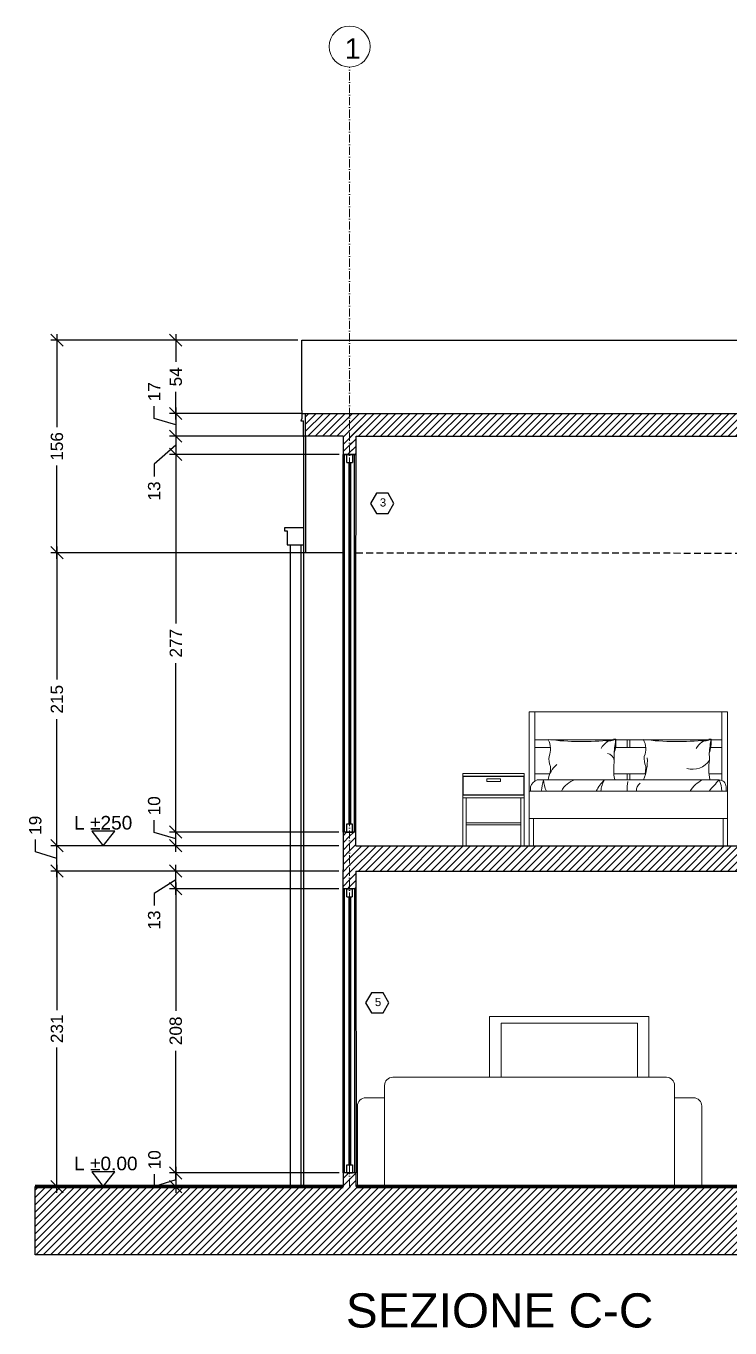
# Model space of a CAD drawing. Header units: millimetres. Extents: x 2830 to 9066, y 9741 to 14619.
# Drawn here: x 7494 to 8009, y 11668 to 12621 of the extents above; entities that cross this region are included whole.
import ezdxf

# ---------------------------------------------------------------- set-up
doc = ezdxf.new("R2010")
doc.units = ezdxf.units.MM
doc.header["$MEASUREMENT"] = 0
doc.linetypes.add('ACAD_ISO10W100', pattern=[18, 12, -3, 0, -3])
doc.linetypes.add('HIDDEN', pattern=[0.375, 0.25, -0.125])
doc.layers.get('DEFPOINTS').update_dxf_attribs({"color": 210})
doc.layers.add('ARREDI', color=8, linetype='Continuous', lineweight=18)
doc.layers.add('CAMPITURE', color=7, linetype='Continuous', lineweight=25)
for name, color, linetype in [('INFISSI', 4, 'Continuous'), ('NUMERAZIONE', 30, 'Continuous'), ('quote nuove', 2, 'Continuous'), ('STRUTTURA', 1, 'Continuous')]:
    doc.layers.add(name, color=color, linetype=linetype)
doc.layers.get('0').off()
doc.styles.add('ARIAL', font='Arial.ttf')
doc.styles.get("Standard").update_dxf_attribs({"font": 'Arial.ttf'})
doc.dimstyles.new('TICK_36', dxfattribs={"dimtxt": 3.6, "dimasz": 3.6, "dimexe": 1.8, "dimexo": 1.2, "dimgap": 1.8, "dimtad": 0, "dimdec": 0, "dimzin": 0, "dimdsep": 46, "dimtxsty": 'ARIAL', "dimblk": 'OBLIQUE', "dimcen": 1.8, "dimdle": 1.8, "dimclrd": 256, "dimclrt": 256, "dimadec": 0, "dimazin": 0, "dimtfac": 1, "dimtdec": 0, "dimtmove": 1, "dimatfit": 3, "dimldrblk": 'OPEN90', "dimfxl": 1, "dimtfill": 1, "dimtolj": 1, "dimtzin": 0, "dimarcsym": 0})
pattern_1 = [(45, (3825.081, 10179.761), (-2.6516504, 2.6516504), [])]

# ---------------------------------------------------------------- blocks, each defined once
blk = doc.blocks.new('_Oblique')
at = {"color": 0, "linetype": 'ByBlock', "lineweight": -2}
blk.add_line((-0.5, -0.5), (0.5, 0.5), dxfattribs=at)
blk = doc.blocks.new('*D146')
at = {"layer": 'DEFPOINTS', "color": 0, "transparency": 16777216}
for p in [(7726.04, 11781.35), (7603.53, 11771.35), (7726.04, 11771.35)]:
    blk.add_point(p, dxfattribs=at)
at = {"layer": 'quote nuove', "lineweight": -2, "transparency": 16777216}
for p, q in [((7603.53, 11785.85), (7603.53, 11766.85)), ((7587.92, 11771.46), (7587.92, 11780.46)), ((7603.53, 11776.35), (7587.92, 11771.46))]:
    blk.add_line(p, q, dxfattribs=at)
at = {"layer": 'quote nuove', "color": 0, "lineweight": -2, "transparency": 16777216}
for p, q in [((7723.04, 11781.35), (7599.03, 11781.35)), ((7723.04, 11771.35), (7599.03, 11771.35))]:
    blk.add_line(p, q, dxfattribs=at)
at = {"layer": 'quote nuove', "lineweight": -2, "transparency": 16777216, "xscale": 9, "yscale": 9, "zscale": 9, "rotation": 270}
blk.add_blockref('_Oblique', (7603.53, 11771.35), dxfattribs=at)
at = {"layer": 'quote nuove', "transparency": 16777216, "insert": (7587.92, 11790.98), "char_height": 9, "attachment_point": 5, "rotation": 90, "style": 'ARIAL', "bg_fill": 3, "box_fill_scale": 1.25, "bg_fill_color": 256, "bg_fill_true_color": 13158600, "bg_fill_transparency": 0}
blk.add_mtext('\\A1;10', dxfattribs=at)
at = {"layer": 'quote nuove', "lineweight": -2, "transparency": 16777216, "xscale": 9, "yscale": 9, "zscale": 9, "rotation": 90}
blk.add_blockref('_Oblique', (7603.53, 11781.35), dxfattribs=at)
blk = doc.blocks.new('_Open90')
at = {"color": 0, "linetype": 'ByBlock', "lineweight": -2}
for p, q in [((0, 0), (-1, 0)), ((-0.5, 0.5), (0, 0)), ((0, 0), (-0.5, -0.5))]:
    blk.add_line(p, q, dxfattribs=at)
blk = doc.blocks.new('*D147')
at = {"layer": 'DEFPOINTS', "color": 0, "transparency": 16777216}
for p in [(7603.53, 11989.35), (7725.94, 11989.35), (7726.04, 11781.35)]:
    blk.add_point(p, dxfattribs=at)
at = {"layer": 'quote nuove', "lineweight": -2, "transparency": 16777216}
for p, q in [((7603.53, 11993.85), (7603.53, 11899.92)), ((7603.53, 11776.85), (7603.53, 11870.79))]:
    blk.add_line(p, q, dxfattribs=at)
at = {"layer": 'quote nuove', "color": 0, "lineweight": -2, "transparency": 16777216}
for p, q in [((7722.94, 11989.35), (7599.03, 11989.35)), ((7723.04, 11781.35), (7599.03, 11781.35))]:
    blk.add_line(p, q, dxfattribs=at)
at = {"layer": 'quote nuove', "lineweight": -2, "transparency": 16777216, "xscale": 9, "yscale": 9, "zscale": 9}
for p, rotation in [((7603.53, 11989.35), 90), ((7603.53, 11781.35), 270)]:
    blk.add_blockref('_Oblique', p, dxfattribs=dict(at, rotation=rotation))
at = {"layer": 'quote nuove', "transparency": 16777216, "insert": (7603.53, 11885.35), "char_height": 9, "attachment_point": 5, "rotation": 90, "style": 'ARIAL', "bg_fill": 3, "box_fill_scale": 1.25, "bg_fill_color": 256, "bg_fill_true_color": 13158600, "bg_fill_transparency": 0}
blk.add_mtext('\\A1;208', dxfattribs=at)
blk = doc.blocks.new('*D148')
at = {"layer": 'DEFPOINTS', "color": 0, "transparency": 16777216}
for p in [(7603.53, 12002.35), (7725.94, 12002.35), (7725.95, 11989.35)]:
    blk.add_point(p, dxfattribs=at)
at = {"layer": 'quote nuove', "color": 0, "lineweight": -2, "transparency": 16777216}
for p, q in [((7722.94, 12002.35), (7599.03, 12002.35)), ((7722.95, 11989.35), (7599.03, 11989.35))]:
    blk.add_line(p, q, dxfattribs=at)
at = {"layer": 'quote nuove', "lineweight": -2, "transparency": 16777216}
for p, q in [((7603.53, 11984.85), (7603.53, 12006.85)), ((7603.53, 11995.85), (7587.72, 11986)), ((7587.72, 11986), (7587.72, 11977))]:
    blk.add_line(p, q, dxfattribs=at)
at = {"layer": 'quote nuove', "lineweight": -2, "transparency": 16777216, "xscale": 9, "yscale": 9, "zscale": 9}
for p, rotation in [((7603.53, 12002.35), 90), ((7603.53, 11989.35), 270)]:
    blk.add_blockref('_Oblique', p, dxfattribs=dict(at, rotation=rotation))
at = {"layer": 'quote nuove', "transparency": 16777216, "insert": (7587.72, 11966.48), "char_height": 9, "attachment_point": 5, "rotation": 90, "style": 'ARIAL', "bg_fill": 3, "box_fill_scale": 1.25, "bg_fill_color": 256, "bg_fill_true_color": 13158600, "bg_fill_transparency": 0}
blk.add_mtext('\\A1;13', dxfattribs=at)
blk = doc.blocks.new('*D149')
at = {"layer": 'DEFPOINTS', "color": 0, "transparency": 16777216}
for p in [(7603.53, 12030.85), (7725.94, 12030.85), (7725.94, 12020.85)]:
    blk.add_point(p, dxfattribs=at)
at = {"layer": 'quote nuove', "lineweight": -2, "transparency": 16777216}
for p, q in [((7587.72, 12030.6), (7587.72, 12039.6)), ((7603.53, 12025.85), (7587.72, 12030.6)), ((7603.53, 12016.35), (7603.53, 12035.35))]:
    blk.add_line(p, q, dxfattribs=at)
at = {"layer": 'quote nuove', "color": 0, "lineweight": -2, "transparency": 16777216}
for p, q in [((7722.94, 12030.85), (7599.03, 12030.85)), ((7722.94, 12020.85), (7599.03, 12020.85))]:
    blk.add_line(p, q, dxfattribs=at)
at = {"layer": 'quote nuove', "lineweight": -2, "transparency": 16777216, "xscale": 9, "yscale": 9, "zscale": 9}
for p, rotation in [((7603.53, 12030.85), 90), ((7603.53, 12020.85), 270)]:
    blk.add_blockref('_Oblique', p, dxfattribs=dict(at, rotation=rotation))
at = {"layer": 'quote nuove', "transparency": 16777216, "insert": (7587.72, 12050.11), "char_height": 9, "attachment_point": 5, "rotation": 90, "style": 'ARIAL', "bg_fill": 3, "box_fill_scale": 1.25, "bg_fill_color": 256, "bg_fill_true_color": 13158600, "bg_fill_transparency": 0}
blk.add_mtext('\\A1;10', dxfattribs=at)
blk = doc.blocks.new('*D150')
at = {"layer": 'DEFPOINTS', "color": 0, "transparency": 16777216}
for p in [(7516.53, 12002.35), (7725.94, 12002.35), (7726.04, 11771.35)]:
    blk.add_point(p, dxfattribs=at)
at = {"layer": 'quote nuove', "color": 0, "lineweight": -2, "transparency": 16777216}
for p, q in [((7722.94, 12002.35), (7512.03, 12002.35)), ((7723.04, 11771.35), (7512.03, 11771.35))]:
    blk.add_line(p, q, dxfattribs=at)
at = {"layer": 'quote nuove', "lineweight": -2, "transparency": 16777216}
for p, q in [((7516.53, 12006.85), (7516.53, 11900.56)), ((7516.53, 11766.85), (7516.53, 11873.14))]:
    blk.add_line(p, q, dxfattribs=at)
at = {"layer": 'quote nuove', "lineweight": -2, "transparency": 16777216, "xscale": 9, "yscale": 9, "zscale": 9}
for p, rotation in [((7516.53, 12002.35), 90), ((7516.53, 11771.35), 270)]:
    blk.add_blockref('_Oblique', p, dxfattribs=dict(at, rotation=rotation))
at = {"layer": 'quote nuove', "transparency": 16777216, "insert": (7516.53, 11886.85), "char_height": 9, "attachment_point": 5, "rotation": 90, "style": 'ARIAL', "bg_fill": 3, "box_fill_scale": 1.25, "bg_fill_color": 256, "bg_fill_true_color": 13158600, "bg_fill_transparency": 0}
blk.add_mtext('\\A1;231', dxfattribs=at)
blk = doc.blocks.new('*D151')
at = {"layer": 'DEFPOINTS', "color": 0, "transparency": 16777216}
for p in [(7516.53, 12020.85), (7725.94, 12020.85), (7725.94, 12002.35)]:
    blk.add_point(p, dxfattribs=at)
at = {"layer": 'quote nuove', "lineweight": -2, "transparency": 16777216}
for p, q in [((7500.72, 12016.35), (7500.72, 12025.35)), ((7516.53, 11997.85), (7516.53, 12025.35)), ((7516.53, 12011.6), (7500.72, 12016.35))]:
    blk.add_line(p, q, dxfattribs=at)
at = {"layer": 'quote nuove', "color": 0, "lineweight": -2, "transparency": 16777216}
for p, q in [((7722.94, 12020.85), (7512.03, 12020.85)), ((7722.94, 12002.35), (7512.03, 12002.35))]:
    blk.add_line(p, q, dxfattribs=at)
at = {"layer": 'quote nuove', "lineweight": -2, "transparency": 16777216, "xscale": 9, "yscale": 9, "zscale": 9, "rotation": 270}
blk.add_blockref('_Oblique', (7516.53, 12002.35), dxfattribs=at)
at = {"layer": 'quote nuove', "transparency": 16777216, "insert": (7500.72, 12035.86), "char_height": 9, "attachment_point": 5, "rotation": 90, "style": 'ARIAL', "bg_fill": 3, "box_fill_scale": 1.25, "bg_fill_color": 256, "bg_fill_true_color": 13158600, "bg_fill_transparency": 0}
blk.add_mtext('\\A1;19', dxfattribs=at)
at = {"layer": 'quote nuove', "lineweight": -2, "transparency": 16777216, "xscale": 9, "yscale": 9, "zscale": 9, "rotation": 90}
blk.add_blockref('_Oblique', (7516.53, 12020.85), dxfattribs=at)
blk = doc.blocks.new('*D152')
at = {"layer": 'DEFPOINTS', "color": 0, "transparency": 16777216}
for p in [(7726.03, 12307.42), (7603.53, 12030.85), (7725.94, 12030.85)]:
    blk.add_point(p, dxfattribs=at)
at = {"layer": 'quote nuove', "color": 0, "lineweight": -2, "transparency": 16777216}
for p, q in [((7723.03, 12307.42), (7599.03, 12307.42)), ((7722.94, 12030.85), (7599.03, 12030.85))]:
    blk.add_line(p, q, dxfattribs=at)
at = {"layer": 'quote nuove', "lineweight": -2, "transparency": 16777216}
for p, q in [((7603.53, 12311.92), (7603.53, 12183.71)), ((7603.53, 12026.35), (7603.53, 12154.57))]:
    blk.add_line(p, q, dxfattribs=at)
at = {"layer": 'quote nuove', "lineweight": -2, "transparency": 16777216, "xscale": 9, "yscale": 9, "zscale": 9}
for p, rotation in [((7603.53, 12307.42), 90), ((7603.53, 12030.85), 270)]:
    blk.add_blockref('_Oblique', p, dxfattribs=dict(at, rotation=rotation))
at = {"layer": 'quote nuove', "transparency": 16777216, "insert": (7603.53, 12169.14), "char_height": 9, "attachment_point": 5, "rotation": 90, "style": 'ARIAL', "bg_fill": 3, "box_fill_scale": 1.25, "bg_fill_color": 256, "bg_fill_true_color": 13158600, "bg_fill_transparency": 0}
blk.add_mtext('\\A1;277', dxfattribs=at)
blk = doc.blocks.new('*D153')
at = {"layer": 'DEFPOINTS', "color": 0, "transparency": 16777216}
for p in [(7726.03, 12320.76), (7603.53, 12307.42), (7726.03, 12307.42)]:
    blk.add_point(p, dxfattribs=at)
at = {"layer": 'quote nuove', "color": 0, "lineweight": -2, "transparency": 16777216}
for p, q in [((7723.03, 12320.76), (7599.03, 12320.76)), ((7723.03, 12307.42), (7599.03, 12307.42))]:
    blk.add_line(p, q, dxfattribs=at)
at = {"layer": 'quote nuove', "lineweight": -2, "transparency": 16777216}
for p, q in [((7603.53, 12325.26), (7603.53, 12302.92)), ((7603.53, 12314.09), (7587.72, 12300.17)), ((7587.72, 12300.17), (7587.72, 12291.17))]:
    blk.add_line(p, q, dxfattribs=at)
at = {"layer": 'quote nuove', "lineweight": -2, "transparency": 16777216, "xscale": 9, "yscale": 9, "zscale": 9}
for p, rotation in [((7603.53, 12320.76), 90), ((7603.53, 12307.42), 270)]:
    blk.add_blockref('_Oblique', p, dxfattribs=dict(at, rotation=rotation))
at = {"layer": 'quote nuove', "transparency": 16777216, "insert": (7587.72, 12280.65), "char_height": 9, "attachment_point": 5, "rotation": 90, "style": 'ARIAL', "bg_fill": 3, "box_fill_scale": 1.25, "bg_fill_color": 256, "bg_fill_true_color": 13158600, "bg_fill_transparency": 0}
blk.add_mtext('\\A1;13', dxfattribs=at)
blk = doc.blocks.new('*D154')
at = {"layer": 'DEFPOINTS', "color": 0, "transparency": 16777216}
for p in [(7516.53, 12235.4), (7725.89, 12235.4), (7725.94, 12020.85)]:
    blk.add_point(p, dxfattribs=at)
at = {"layer": 'quote nuove', "lineweight": -2, "transparency": 16777216}
for p, q in [((7516.53, 12239.9), (7516.53, 12142.69)), ((7516.53, 12016.35), (7516.53, 12113.56))]:
    blk.add_line(p, q, dxfattribs=at)
at = {"layer": 'quote nuove', "color": 0, "lineweight": -2, "transparency": 16777216}
for p, q in [((7722.89, 12235.4), (7512.03, 12235.4)), ((7722.94, 12020.85), (7512.03, 12020.85))]:
    blk.add_line(p, q, dxfattribs=at)
at = {"layer": 'quote nuove', "lineweight": -2, "transparency": 16777216, "xscale": 9, "yscale": 9, "zscale": 9}
for p, rotation in [((7516.53, 12235.4), 90), ((7516.53, 12020.85), 270)]:
    blk.add_blockref('_Oblique', p, dxfattribs=dict(at, rotation=rotation))
at = {"layer": 'quote nuove', "transparency": 16777216, "insert": (7516.53, 12128.12), "char_height": 9, "attachment_point": 5, "rotation": 90, "style": 'ARIAL', "bg_fill": 3, "box_fill_scale": 1.25, "bg_fill_color": 256, "bg_fill_true_color": 13158600, "bg_fill_transparency": 0}
blk.add_mtext('\\A1;215', dxfattribs=at)
blk = doc.blocks.new('*D155')
at = {"layer": 'DEFPOINTS', "color": 0, "transparency": 16777216}
for p in [(7695.79, 12391.05), (7516.53, 12235.4), (7695.79, 12235.4)]:
    blk.add_point(p, dxfattribs=at)
at = {"layer": 'quote nuove', "lineweight": -2, "transparency": 16777216}
for p, q in [((7516.53, 12395.55), (7516.53, 12327.24)), ((7516.53, 12230.9), (7516.53, 12299.21))]:
    blk.add_line(p, q, dxfattribs=at)
at = {"layer": 'quote nuove', "color": 0, "lineweight": -2, "transparency": 16777216}
for p, q in [((7692.79, 12391.05), (7512.03, 12391.05)), ((7692.79, 12235.4), (7512.03, 12235.4))]:
    blk.add_line(p, q, dxfattribs=at)
at = {"layer": 'quote nuove', "lineweight": -2, "transparency": 16777216, "xscale": 9, "yscale": 9, "zscale": 9}
for p, rotation in [((7516.53, 12391.05), 90), ((7516.53, 12235.4), 270)]:
    blk.add_blockref('_Oblique', p, dxfattribs=dict(at, rotation=rotation))
at = {"layer": 'quote nuove', "transparency": 16777216, "insert": (7516.53, 12313.22), "char_height": 9, "attachment_point": 5, "rotation": 90, "style": 'ARIAL', "bg_fill": 3, "box_fill_scale": 1.25, "bg_fill_color": 256, "bg_fill_true_color": 13158600, "bg_fill_transparency": 0}
blk.add_mtext('\\A1;156', dxfattribs=at)
blk = doc.blocks.new('*D156')
at = {"layer": 'DEFPOINTS', "color": 0, "transparency": 16777216}
for p in [(7698.54, 12337.36), (7603.53, 12320.76), (7698.54, 12320.76)]:
    blk.add_point(p, dxfattribs=at)
at = {"layer": 'quote nuove', "lineweight": -2, "transparency": 16777216}
for p, q in [((7587.78, 12333.79), (7587.78, 12342.79)), ((7603.53, 12341.86), (7603.53, 12316.26)), ((7603.53, 12329.06), (7587.78, 12333.79))]:
    blk.add_line(p, q, dxfattribs=at)
at = {"layer": 'quote nuove', "color": 0, "lineweight": -2, "transparency": 16777216}
for p, q in [((7695.54, 12337.36), (7599.03, 12337.36)), ((7695.54, 12320.76), (7599.03, 12320.76))]:
    blk.add_line(p, q, dxfattribs=at)
at = {"layer": 'quote nuove', "lineweight": -2, "transparency": 16777216, "xscale": 9, "yscale": 9, "zscale": 9, "rotation": 270}
blk.add_blockref('_Oblique', (7603.53, 12320.76), dxfattribs=at)
at = {"layer": 'quote nuove', "transparency": 16777216, "insert": (7587.78, 12353.3), "char_height": 9, "attachment_point": 5, "rotation": 90, "style": 'ARIAL', "bg_fill": 3, "box_fill_scale": 1.25, "bg_fill_color": 256, "bg_fill_true_color": 13158600, "bg_fill_transparency": 0}
blk.add_mtext('\\A1;17', dxfattribs=at)
at = {"layer": 'quote nuove', "lineweight": -2, "transparency": 16777216, "xscale": 9, "yscale": 9, "zscale": 9, "rotation": 90}
blk.add_blockref('_Oblique', (7603.53, 12337.36), dxfattribs=at)
blk = doc.blocks.new('*D157')
at = {"layer": 'DEFPOINTS', "color": 0, "transparency": 16777216}
for p in [(7695.79, 12391.05), (7603.53, 12337.36), (7695.79, 12337.36)]:
    blk.add_point(p, dxfattribs=at)
at = {"layer": 'quote nuove', "lineweight": -2, "transparency": 16777216}
for p, q in [((7603.53, 12395.55), (7603.53, 12375.09)), ((7603.53, 12332.86), (7603.53, 12353.32))]:
    blk.add_line(p, q, dxfattribs=at)
at = {"layer": 'quote nuove', "color": 0, "lineweight": -2, "transparency": 16777216}
for p, q in [((7692.79, 12391.05), (7599.03, 12391.05)), ((7692.79, 12337.36), (7599.03, 12337.36))]:
    blk.add_line(p, q, dxfattribs=at)
at = {"layer": 'quote nuove', "lineweight": -2, "transparency": 16777216, "xscale": 9, "yscale": 9, "zscale": 9}
for p, rotation in [((7603.53, 12391.05), 90), ((7603.53, 12337.36), 270)]:
    blk.add_blockref('_Oblique', p, dxfattribs=dict(at, rotation=rotation))
at = {"layer": 'quote nuove', "transparency": 16777216, "insert": (7603.53, 12364.2), "char_height": 9, "attachment_point": 5, "rotation": 90, "style": 'ARIAL', "bg_fill": 3, "box_fill_scale": 1.25, "bg_fill_color": 256, "bg_fill_true_color": 13158600, "bg_fill_transparency": 0}
blk.add_mtext('\\A1;54', dxfattribs=at)

msp = doc.modelspace()

# ---------------------------------------------------------------- hatches: boundary and pattern name
at = {"layer": 'CAMPITURE'}
h = msp.add_hatch(dxfattribs=at)
h.set_pattern_fill('ANSI31', color=0, scale=30)
h.set_pattern_definition(pattern_1)
h.paths.add_polyline_path([(8422.99, 12030.85), (8421, 12030.85), (8418.25, 12030.85), (8418.25, 12020.85), (8418.25, 12020.85), (8142.74, 12020.85), (8142.74, 12020.85), (8141.74, 12020.85), (8141.74, 12320.76), (8418.34, 12320.76), (8418.34, 12307.42), (8422.99, 12307.42), (8422.99, 12337.36), (7730.79, 12337.36), (7730.79, 12307.42), (7735.46, 12307.42), (7735.51, 12320.76), (8014.56, 12320.76), (8134.24, 12320.76), (8134.24, 12020.85), (8077.11, 12020.85), (7735.44, 12020.85), (7735.44, 12030.85), (7730.79, 12030.85), (7730.79, 11989.35), (7735.44, 11989.35), (7735.44, 12002.35), (8418.14, 12002.35), (8418.14, 11989.35), (8422.99, 11989.35)])
h = msp.add_hatch(dxfattribs=at)
h.set_pattern_fill('ANSI31', color=256, scale=30)
h.set_pattern_definition([(45, (2407.2034, 8409.8992), (-2.6516504, 2.6516504), [])])
h.paths.add_polyline_path([(8422.99, 11781.35), (8420.99, 11781.35), (8418.24, 11781.35), (8418.24, 11771.35), (8422.99, 11771.35)])
h.paths.add_polyline_path([(8427.74, 11781.35), (8422.99, 11781.35), (8422.99, 11771.35), (8427.74, 11771.35)])
h.paths.add_polyline_path([(7730.79, 11781.35), (7728.79, 11781.35), (7726.04, 11781.35), (7726.04, 11771.35), (7730.79, 11771.35)])
h.paths.add_polyline_path([(7735.54, 11781.35), (7730.79, 11781.35), (7730.79, 11771.35), (7735.54, 11771.35)])
h = msp.add_hatch(dxfattribs=at)
h.set_pattern_fill('ANSI31', color=256, scale=30)
h.set_pattern_definition([(45, (4633.1956, 9972.4317), (-2.6516504, 2.6516504), [])])
h.paths.add_polyline_path([(7500.61, 11771.35), (7500.61, 11721.35), (8549.19, 11721.35), (8549.19, 11771.35)])
at = {"layer": 'INFISSI'}
h = msp.add_hatch(color=256, dxfattribs=at)
h.dxf.hatch_style = 1
h.paths.add_polyline_path([(7731.44, 12301.42), (7730.79, 12301.42), (7730.79, 12036.85), (7731.44, 12036.85)])
h.paths.add_polyline_path([(7730.79, 12301.42), (7730.44, 12301.42), (7730.44, 12036.85), (7730.79, 12036.85)])
h = msp.add_hatch(color=4, dxfattribs=at)
h.dxf.hatch_style = 1
h.paths.add_polyline_path([(7731.35, 11983.35), (7730.35, 11983.35), (7730.35, 11787.35), (7731.35, 11787.35)])
at = {"layer": 'STRUTTURA'}
h = msp.add_hatch(dxfattribs=at)
h.set_pattern_fill('ANSI31', color=0, scale=30)
h.set_pattern_definition(pattern_1)
h.paths.add_polyline_path([(7730.79, 12030.85), (7725.94, 12030.85), (7725.94, 12019.35), (7725.94, 12003.35), (7725.94, 11989.35), (7730.79, 11989.35)])
h.paths.add_polyline_path([(8137.99, 12320.76), (8134.24, 12320.76), (8134.24, 12020.85), (8137.99, 12020.85)])
h.paths.add_polyline_path([(8141.74, 12320.76), (8137.99, 12320.76), (8137.99, 12020.85), (8141.74, 12020.85)])
h.paths.add_polyline_path([(8422.99, 12337.36), (8137.99, 12337.36), (8137.99, 12320.76), (8141.74, 12320.76), (8418.34, 12320.76), (8418.34, 12307.42), (8422.99, 12307.42)])
h.paths.add_polyline_path([(8137.99, 12337.36), (7730.79, 12337.36), (7730.79, 12307.42), (7735.46, 12307.42), (7735.51, 12320.76), (8014.56, 12320.76), (8134.24, 12320.76), (8137.99, 12320.76)])
h.paths.add_polyline_path([(7730.79, 12337.36), (7698.54, 12337.36), (7698.55, 12320.76), (7726.07, 12320.76), (7726.03, 12307.42), (7730.79, 12307.42)])

# ---------------------------------------------------------------- linework, layer by layer
at = {"layer": 'ARREDI'}
for p, q in [((7862.34, 12020.85), (7862.34, 12118.85)), ((7862.34, 12118.85), (8007.34, 12118.85)), ((7862.34, 12118.85), (7866.34, 12118.85)), ((7866.34, 12118.85), (7866.34, 12068.17)), ((8004.34, 12118.85), (8003.34, 12118.85)), ((8003.34, 12118.85), (8003.34, 12068.66)), ((8007.34, 12118.85), (8004.34, 12118.85)), ((8007.34, 12118.85), (8007.34, 12060.85)), ((7866.34, 12098.47), (7876.25, 12098.47)), ((7877.94, 12098.47), (7922.79, 12098.47)), ((7925.72, 12098.47), (7992.48, 12098.47)), ((7933.84, 12092.89), (7933.84, 12098.47)), ((7933.84, 12098.47), (7935.84, 12098.47)), ((7935.84, 12098.47), (7935.84, 12092.89)), ((7995.27, 12098.47), (8003.34, 12098.47)), ((8003.34, 12102.41), (8003.34, 12098.14)), ((7877.84, 12092.89), (7866.34, 12092.89)), ((7947.52, 12092.89), (7925.45, 12092.89)), ((8003.34, 12092.89), (7995.13, 12092.89)), ((7858.6, 12073.85), (7813.6, 12073.85)), ((7813.6, 12073.85), (7813.6, 12020.85)), ((7813.6, 12073.85), (7813.6, 12071.85)), ((7858.6, 12073.85), (7813.6, 12073.85)), ((7813.6, 12073.85), (7813.6, 12071.85)), ((7813.6, 12071.85), (7858.6, 12071.85)), ((7813.6, 12071.85), (7858.6, 12071.85)), ((7841.31, 12069.79), (7831.31, 12069.79)), ((7831.31, 12069.79), (7831.31, 12067.79)), ((7841.31, 12069.79), (7831.31, 12069.79)), ((7831.31, 12069.79), (7831.31, 12067.79)), ((7841.31, 12067.79), (7841.31, 12069.79)), ((7841.31, 12067.79), (7841.31, 12069.79)), ((7858.6, 12020.85), (7858.6, 12073.85)), ((7866.34, 12073.53), (7877.32, 12073.53)), ((7924.25, 12073.53), (7947.43, 12073.53)), ((7933.84, 12069.05), (7933.84, 12073.53)), ((7934.84, 12073.53), (7935.84, 12073.53)), ((7935.84, 12073.53), (7935.84, 12069.05)), ((7993.93, 12073.53), (8003.34, 12073.53)), ((7831.31, 12067.79), (7841.31, 12067.79)), ((7831.31, 12067.79), (7841.31, 12067.79)), ((7862.34, 12020.85), (7862.34, 12060.85)), ((7862.34, 12060.85), (8007.34, 12060.85)), ((7865.34, 12060.85), (8007.34, 12060.85)), ((7935.84, 12060.85), (7933.84, 12060.85)), ((8007.34, 12060.85), (8004.34, 12060.85)), ((8007.34, 12060.85), (8007.34, 12020.85)), ((7813.6, 12057.85), (7858.6, 12057.85)), ((7813.6, 12057.85), (7813.6, 12055.85)), ((7813.6, 12055.85), (7858.6, 12055.85)), ((7816.1, 12020.85), (7816.1, 12055.85)), ((7856.1, 12020.85), (7856.1, 12055.85)), ((7858.6, 12057.85), (7858.6, 12037.57)), ((7862.34, 12040.85), (8007.34, 12040.85)), ((7865.34, 12020.85), (7865.34, 12040.85)), ((8004.34, 12040.85), (8004.34, 12020.85)), ((7856.1, 12037.57), (7816.1, 12037.57)), ((7816.1, 12036.07), (7856.1, 12036.07)), ((7990.15, 12020.85), (7825.15, 12020.85)), ((7833.2, 11895.8), (7949.9, 11895.8)), ((7833.2, 11851.35), (7833.2, 11895.8)), ((7841.65, 11890.98), (7941.44, 11890.98)), ((7841.65, 11851.35), (7841.65, 11890.98)), ((7941.44, 11890.98), (7941.44, 11851.35)), ((7949.9, 11895.8), (7949.9, 11851.35)), ((7962.71, 11851.35), (7762.37, 11851.35)), ((7756.37, 11836.35), (7756.37, 11845.35)), ((7968.71, 11836.35), (7968.71, 11845.35))]:
    msp.add_line(p, q, dxfattribs=at)
for points in [[(7813.6, 12071.85), (7858.6, 12071.85), (7858.6, 12057.85), (7813.6, 12057.85)], [(7813.8, 12071.65), (7858.4, 12071.65), (7858.4, 12058.05), (7813.8, 12058.05)]]:
    msp.add_lwpolyline(points, close=True, dxfattribs=at)
for points in [[(7863.12, 12060.85), (7863.12, 12064.05, -0.226794), (7868.12, 12069.05), (7890.23, 12069.05)], [(7890.23, 12069.05), (8001.4, 12069.05, -0.414214), (8006.4, 12064.05), (8006.4, 12060.85)], [(7736.54, 11771.35), (7756.37, 11771.35), (7756.37, 11836.35), (7742.54, 11836.35, 0.414214), (7736.54, 11830.35), (7736.54, 11771.35)]]:
    msp.add_lwpolyline(points, format="xyb", dxfattribs=at)
msp.add_lwpolyline([(7968.71, 11771.35), (7988.54, 11771.35), (7988.54, 11830.35, 0.414214), (7982.54, 11836.35), (7968.71, 11836.35)], format="xyb", close=True, dxfattribs=at)
for centre, radius, start, end in [((7863.16, 12091.72), 14.73, 338.30173, 28.22636), ((7901.31, 12300.87), 203.75, 262.901, 275.80351), ((7926.8, 12085.31), 13.76, 94.68033, 150.37103), ((7920.53, 12106.91), 9.42, 256.30047, 303.14248), ((8060.3, 12077.25), 136.36, 170.81082, 175.19015), ((7900.06, 12096.92), 25.7, 341.30581, 4.69516), ((7932.84, 12091.72), 14.73, 338.30173, 28.22636), ((7970.99, 12300.87), 203.75, 262.901, 275.80351), ((7996.49, 12085.31), 13.76, 94.68033, 150.37103), ((7990.21, 12106.91), 9.42, 256.30047, 303.14248), ((8129.98, 12077.25), 136.36, 170.81082, 175.19015), ((7969.74, 12096.92), 25.7, 341.30581, 4.69516), ((7918.47, 12082.38), 6.2, 10.66892, 79.60576), ((8121.18, 12092.49), 196.82, 181.11235, 182.60946), ((8190.86, 12092.49), 196.82, 181.11235, 182.60946), ((7892.24, 12067.24), 16.19, 126.5711, 173.57038), ((7890.73, 12084.44), 14.01, 172.46324, 202.98303), ((7862.6, 12077.7), 15.28, 343.76996, 4.77672), ((7965.99, 12077.23), 41.91, 171.35663, 190.97237), ((7913.91, 12083.01), 34.84, 336.3888, 3.53781), ((7960.41, 12084.44), 14.01, 172.46324, 202.98303), ((7932.28, 12077.7), 15.28, 343.76996, 4.77672), ((7981.76, 12091.89), 15.02, 254.05802, 326.17463), ((8035.68, 12077.23), 41.91, 171.35663, 190.97237), ((8160.9, 12001.44), 295.96, 166.79417, 168.42006), ((7898.55, 12071.14), 25.87, 184.63094, 203.44116), ((7899.77, 12054.09), 15.47, 104.77301, 154.09665), ((7936.77, 12048.35), 28.35, 133.08136, 153.83059), ((7933.18, 12059.3), 18.54, 148.27073, 175.20853), ((7998.85, 12049.23), 22.11, 116.26455, 148.28466), ((8114.66, 11958.44), 158.32, 135.67862, 139.69381), ((7977.13, 12059.28), 26.16, 3.43181, 21.92733), ((7964.53, 12062.09), 30.65, 169.07138, 182.32168), ((7947.3, 12061.4), 6.5, 126.20051, 184.84584), ((7762.37, 11845.35), 6, 90, 180), ((7962.71, 11845.35), 6, 0, 90)]:
    msp.add_arc(centre, radius, start, end, dxfattribs=at)
at = {"layer": 'INFISSI'}
for p, q in [((7728.78, 12301.42), (7728.78, 12307.42)), ((7732.78, 12307.42), (7732.78, 12301.42)), ((7734.44, 12030.85), (7734.44, 12307.42)), ((7728.78, 12301.42), (7732.78, 12301.42)), ((7730.44, 12036.85), (7730.44, 12301.42)), ((7731.44, 12036.85), (7731.44, 12301.42)), ((7735.44, 12020.85), (7735.44, 12237.35)), ((7725.94, 12030.85), (7725.94, 12184)), ((7728.69, 12036.85), (7732.69, 12036.85)), ((7728.69, 12030.85), (7728.69, 12036.85)), ((7732.69, 12036.85), (7732.69, 12030.85)), ((7727.04, 11781.35), (7726.95, 11989.35)), ((7728.69, 11983.35), (7728.69, 11989.35)), ((7728.69, 11983.35), (7732.69, 11983.35)), ((7730.35, 11787.35), (7730.35, 11983.35)), ((7731.35, 11787.35), (7731.35, 11983.35)), ((7732.69, 11989.35), (7732.69, 11983.35)), ((7728.79, 11787.35), (7732.79, 11787.35)), ((7728.79, 11781.35), (7728.79, 11787.35)), ((7732.79, 11787.35), (7732.79, 11781.35))]:
    msp.add_line(p, q, dxfattribs=at)
for points in [[(7726.94, 12184), (7725.94, 12184), (7726.03, 12307.42)], [(7726.94, 12189), (7726.94, 12307.42)], [(7734.44, 12189), (7735.44, 12189), (7735.46, 12307.42)], [(7726.94, 12030.85), (7726.94, 12237.35)], [(7726.04, 11781.35), (7726.04, 11781.35), (7726.04, 11989.35)], [(7734.54, 11781.35), (7734.54, 11989.35)], [(7735.44, 11989.35), (7735.54, 11781.35)]]:
    msp.add_lwpolyline(points, dxfattribs=at)
for points in [[(7730.44, 12301.42), (7731.44, 12301.42), (7731.44, 12036.85), (7730.44, 12036.85)], [(7730.35, 11983.35), (7731.35, 11983.35), (7731.35, 11787.35), (7730.35, 11787.35)]]:
    msp.add_lwpolyline(points, close=True, dxfattribs=at)
at = {"layer": 'NUMERAZIONE'}
for points in [[(7763.2, 12271.57), (7758.92, 12278.98), (7750.37, 12278.98), (7746.1, 12271.57), (7750.37, 12264.17), (7758.92, 12264.17)], [(7541.96, 12031.59), (7550.4, 12020.85), (7558.85, 12031.59)], [(7759.56, 11905.82), (7755.29, 11913.22), (7746.74, 11913.22), (7742.46, 11905.82), (7746.74, 11898.41), (7755.29, 11898.41)], [(7541.96, 11782.09), (7550.4, 11771.35), (7558.85, 11782.09)]]:
    msp.add_lwpolyline(points, close=True, dxfattribs=at)
at = {"layer": 'quote nuove', "color": 253, "linetype": 'ACAD_ISO10W100', "lineweight": 0, "ltscale": 0.5, "transparency": 33554687}
msp.add_line((7730.79, 11771.35), (7730.79, 12591.05), dxfattribs=at)
at = {"layer": 'quote nuove', "color": 253, "lineweight": 0}
msp.add_circle((7730.79, 12606.05), 15, dxfattribs=at)
at = {"layer": 'STRUTTURA'}
for p, q in [((7695.79, 12339.54), (7695.79, 12333.76)), ((7698.55, 12320.76), (7698.54, 12337.36)), ((7695.79, 12333.76), (7695.04, 12332.04)), ((7695.04, 12332.04), (7697.04, 12332.04)), ((7697.04, 12320.26), (7697.04, 12332.04)), ((7726.03, 12320.76), (7697.04, 12320.76)), ((7735.46, 12320.76), (8014.56, 12320.76)), ((7735.46, 12307.42), (7726.03, 12307.42)), ((7728.78, 12307.42), (7732.78, 12307.42)), ((7697.04, 12235.68), (7697.04, 11771.35)), ((7725.98, 12235.4), (7697.04, 12235.39)), ((7735.44, 12030.85), (7725.94, 12030.85)), ((7725.94, 12030.85), (7725.94, 12019.35)), ((7728.69, 12030.85), (7732.69, 12030.85)), ((7735.44, 12020.85), (7735.44, 12030.85)), ((7725.94, 12019.35), (7725.94, 12003.35)), ((7725.94, 11989.35), (7725.94, 12002.35)), ((7735.44, 12002.35), (7735.44, 11989.35)), ((7735.44, 11989.35), (7725.94, 11989.35)), ((7728.69, 11989.35), (7732.69, 11989.35)), ((7730.29, 11787.35), (7730.79, 11787.35)), ((7730.54, 11787.35), (7731.54, 11787.35)), ((7730.79, 11787.35), (7731.29, 11787.35)), ((7735.54, 11781.35), (7726.04, 11781.35)), ((7726.04, 11781.35), (7726.04, 11771.35)), ((7728.79, 11781.35), (7732.79, 11781.35)), ((7735.54, 11771.35), (7735.54, 11781.35)), ((7726.04, 11771.35), (7726.04, 11771.35)), ((7735.54, 11771.35), (8418.24, 11771.35)), ((7736.54, 11771.35), (7988.54, 11771.35))]:
    msp.add_line(p, q, dxfattribs=at)
at = {"layer": 'STRUTTURA', "linetype": 'HIDDEN', "ltscale": 20}
msp.add_line((7735.44, 12235.39), (8134.24, 12235.09), dxfattribs=at)
at = {"layer": 'STRUTTURA', "lineweight": 100}
for p, q in [((7500.61, 11771.35), (7726.04, 11771.35)), ((7726.04, 11771.35), (7636, 11771.35)), ((7765.55, 11771.35), (7735.54, 11771.35)), ((7735.54, 11771.35), (8418.24, 11771.35))]:
    msp.add_line(p, q, dxfattribs=at)
at = {"layer": 'STRUTTURA'}
for points in [[(7695.79, 12339.54), (7695.79, 12391.05), (8457.99, 12391.05), (8457.99, 12339.54)], [(7695.79, 12337.36), (8457.99, 12337.36)], [(7697.04, 12320.26), (7697.04, 12235.68)], [(7698.54, 12320.76), (7698.54, 12235.39)], [(7726.07, 12320.78), (7726.03, 12307.42), (7735.46, 12307.42), (7735.51, 12320.78)], [(7697.04, 12253.53), (7683.04, 12253.53), (7683.04, 12251.53), (7685.04, 12251.53), (7685.04, 12241.15), (7697.04, 12241.15)], [(7687.54, 11771.35), (7687.54, 12241.15)], [(7695.04, 12241.15), (7695.04, 11771.35)], [(7735.44, 12020.85), (7735.44, 12030.85), (7725.94, 12030.85), (7725.94, 12019.35)], [(7735.44, 12020.85), (8134.24, 12020.85)], [(7735.44, 12002.35), (7735.44, 11989.35), (7725.94, 11989.35), (7725.94, 12003.35)], [(7735.44, 12002.35), (8418.14, 12002.35)], [(7735.54, 11771.35), (7740.04, 11771.35)], [(7735.54, 11771.35), (8418.24, 11771.35)], [(7736.54, 11771.35), (7739.54, 11771.35)], [(7787.53, 11771.35), (7784.53, 11771.35)]]:
    msp.add_lwpolyline(points, dxfattribs=at)

# ---------------------------------------------------------------- texts
at = {"layer": 'NUMERAZIONE'}
for s, p in [('L ±250', (7529.11, 12032.73)), ('L ±0.00', (7529.11, 11783.23))]:
    msp.add_text(s, height=9.989, dxfattribs=at).set_placement(p)
at = {"layer": 'NUMERAZIONE', "ltscale": 0.1, "char_height": 6, "attachment_point": 1}
for s, insert in [('3', (7752.87, 12275.22)), ('5', (7749.24, 11909.46))]:
    msp.add_mtext_dynamic_manual_height_columns(s, width=0.5819, gutter_width=12.5, heights=[0], dxfattribs=dict(at, insert=insert))
at = {"layer": 'quote nuove', "color": 253, "lineweight": 0, "insert": (7727.19, 12612.07), "char_height": 15, "attachment_point": 1}
msp.add_mtext_dynamic_manual_height_columns('1', width=15.1923, gutter_width=12.5, heights=[0], dxfattribs=at)
at = {"layer": 'STRUTTURA', "ltscale": 0.1, "insert": (7728.04, 11693.15), "char_height": 25, "attachment_point": 1}
msp.add_mtext_dynamic_manual_height_columns('SEZIONE C-C', width=233.9082, gutter_width=12.5, heights=[0], dxfattribs=at)

# ---------------------------------------------------------------- next in the draw order: dimensions: what is measured, and where the dimension line sits
at = {"layer": 'quote nuove', "color": 253}
dim = msp.add_linear_dim(base=(7603.53, 12030.85), p1=(7725.94, 12020.85), p2=(7725.94, 12030.85), angle=90, dimstyle='TICK_36', override={"dimscale": 2.5}, dxfattribs=at)
dim.commit()
dim.dimension.update_dxf_attribs({"geometry": '*D149', "text_midpoint": (7587.72, 12044.1)})
dim = msp.add_linear_dim(base=(7603.53, 11771.35), p1=(7726.04, 11781.35), p2=(7726.04, 11771.35), angle=90, dimstyle='TICK_36', override={"dimscale": 2.5}, dxfattribs=at)
dim.commit()
dim.dimension.update_dxf_attribs({"geometry": '*D146', "text_midpoint": (7587.92, 11784.96), "dimtype": 160})

# ---------------------------------------------------------------- next in the draw order: dimensions: what is measured, and where the dimension line sits
dim = msp.add_linear_dim(base=(7603.53, 11989.35), p1=(7726.04, 11781.35), p2=(7725.94, 11989.35), angle=90, dimstyle='TICK_36', override={"dimscale": 2.5}, dxfattribs=at)
dim.commit()
dim.dimension.update_dxf_attribs({"geometry": '*D147', "text_midpoint": (7603.53, 11885.35)})

# ---------------------------------------------------------------- next in the draw order: dimensions: what is measured, and where the dimension line sits
dim = msp.add_linear_dim(base=(7603.53, 12002.35), p1=(7725.95, 11989.35), p2=(7725.94, 12002.35), angle=90, dimstyle='TICK_36', override={"dimscale": 2.5}, dxfattribs=at)
dim.commit()
dim.dimension.update_dxf_attribs({"geometry": '*D148', "text_midpoint": (7587.72, 11972.5), "dimtype": 160})

# ---------------------------------------------------------------- next in the draw order: dimensions: what is measured, and where the dimension line sits
dim = msp.add_linear_dim(base=(7516.53, 12002.35), p1=(7726.04, 11771.35), p2=(7725.94, 12002.35), angle=90, dimstyle='TICK_36', override={"dimscale": 2.5}, dxfattribs=at)
dim.commit()
dim.dimension.update_dxf_attribs({"geometry": '*D150', "text_midpoint": (7516.53, 11886.85)})

# ---------------------------------------------------------------- next in the draw order: linework, layer by layer
at = {"layer": 'STRUTTURA'}
msp.add_lwpolyline([(8427.74, 11771.35), (8549.19, 11771.35), (8549.19, 11721.35), (7500.61, 11721.35), (7500.61, 11771.35), (7726.04, 11771.35)], dxfattribs=at)

# ---------------------------------------------------------------- next in the draw order: dimensions: what is measured, and where the dimension line sits
at = {"layer": 'quote nuove', "color": 253}
dim = msp.add_linear_dim(base=(7516.53, 12020.85), p1=(7725.94, 12002.35), p2=(7725.94, 12020.85), angle=90, text='19', dimstyle='TICK_36', override={"dimscale": 2.5}, dxfattribs=at)
dim.commit()
dim.dimension.update_dxf_attribs({"geometry": '*D151', "text_midpoint": (7500.72, 12029.85)})

# ---------------------------------------------------------------- next in the draw order: dimensions: what is measured, and where the dimension line sits
dim = msp.add_linear_dim(base=(7603.53, 12030.85), p1=(7726.03, 12307.42), p2=(7725.94, 12030.85), angle=90, dimstyle='TICK_36', override={"dimscale": 2.5}, dxfattribs=at)
dim.commit()
dim.dimension.update_dxf_attribs({"geometry": '*D152', "text_midpoint": (7603.53, 12169.14)})

# ---------------------------------------------------------------- next in the draw order: dimensions: what is measured, and where the dimension line sits
dim = msp.add_linear_dim(base=(7603.53, 12307.42), p1=(7726.03, 12320.76), p2=(7726.03, 12307.42), angle=90, dimstyle='TICK_36', override={"dimscale": 2.5}, dxfattribs=at)
dim.commit()
dim.dimension.update_dxf_attribs({"geometry": '*D153', "text_midpoint": (7587.72, 12286.67), "dimtype": 160})
dim = msp.add_linear_dim(base=(7516.53, 12235.4), p1=(7725.94, 12020.85), p2=(7725.89, 12235.4), angle=90, dimstyle='TICK_36', override={"dimscale": 2.5}, dxfattribs=at)
dim.commit()
dim.dimension.update_dxf_attribs({"geometry": '*D154', "text_midpoint": (7516.53, 12128.12)})

# ---------------------------------------------------------------- next in the draw order: dimensions: what is measured, and where the dimension line sits
dim = msp.add_linear_dim(base=(7516.53, 12235.4), p1=(7695.79, 12391.05), p2=(7695.79, 12235.4), angle=90, dimstyle='TICK_36', override={"dimscale": 2.5}, dxfattribs=at)
dim.commit()
dim.dimension.update_dxf_attribs({"geometry": '*D155', "text_midpoint": (7516.53, 12313.22)})

# ---------------------------------------------------------------- next in the draw order: dimensions: what is measured, and where the dimension line sits
dim = msp.add_linear_dim(base=(7603.53, 12320.76), p1=(7698.54, 12337.36), p2=(7698.54, 12320.76), angle=90, dimstyle='TICK_36', override={"dimscale": 2.5}, dxfattribs=at)
dim.commit()
dim.dimension.update_dxf_attribs({"geometry": '*D156', "text_midpoint": (7587.78, 12347.29)})

# ---------------------------------------------------------------- next in the draw order: dimensions: what is measured, and where the dimension line sits
dim = msp.add_linear_dim(base=(7603.53, 12337.36), p1=(7695.79, 12391.05), p2=(7695.79, 12337.36), angle=90, dimstyle='TICK_36', override={"dimscale": 2.5}, dxfattribs=at)
dim.commit()
dim.dimension.update_dxf_attribs({"geometry": '*D157', "text_midpoint": (7603.53, 12364.2)})

doc.saveas('drawing.dxf')
